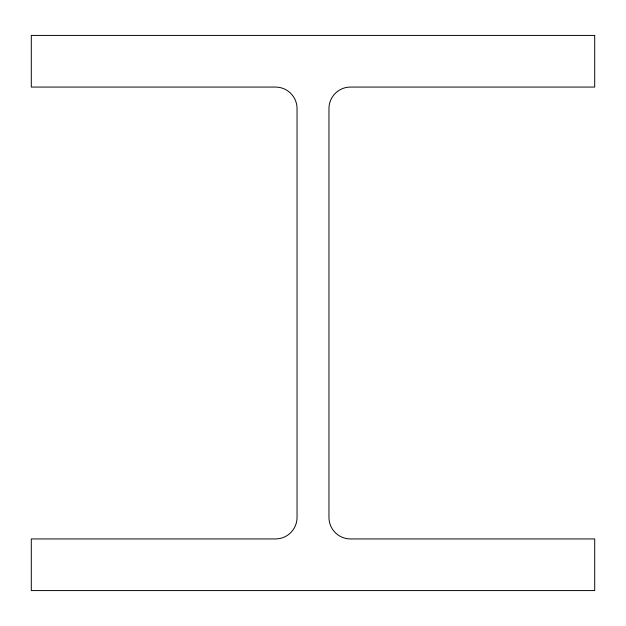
<?xml version="1.0" encoding="UTF-8"?>
<svg xmlns="http://www.w3.org/2000/svg" width="626" height="626" viewBox="0 0 626 626"><rect width="100%" height="100%" fill="white"/><g stroke="black" fill="none" stroke-linecap="round" stroke-linejoin="round"><path stroke-width="0.94" d="M594.7 35.424L31.3 35.424L31.3 87.069L275.526 87.069A21.519 21.519 0 0 1 297.045 108.588L297.045 517.412A21.519 21.519 0 0 1 275.526 538.931L31.3 538.931L31.3 590.576L594.7 590.576L594.7 538.931L350.474 538.931A21.519 21.519 0 0 1 328.955 517.412L328.955 108.588A21.519 21.519 0 0 1 350.474 87.069L594.7 87.069L594.7 35.424"/></g></svg>
